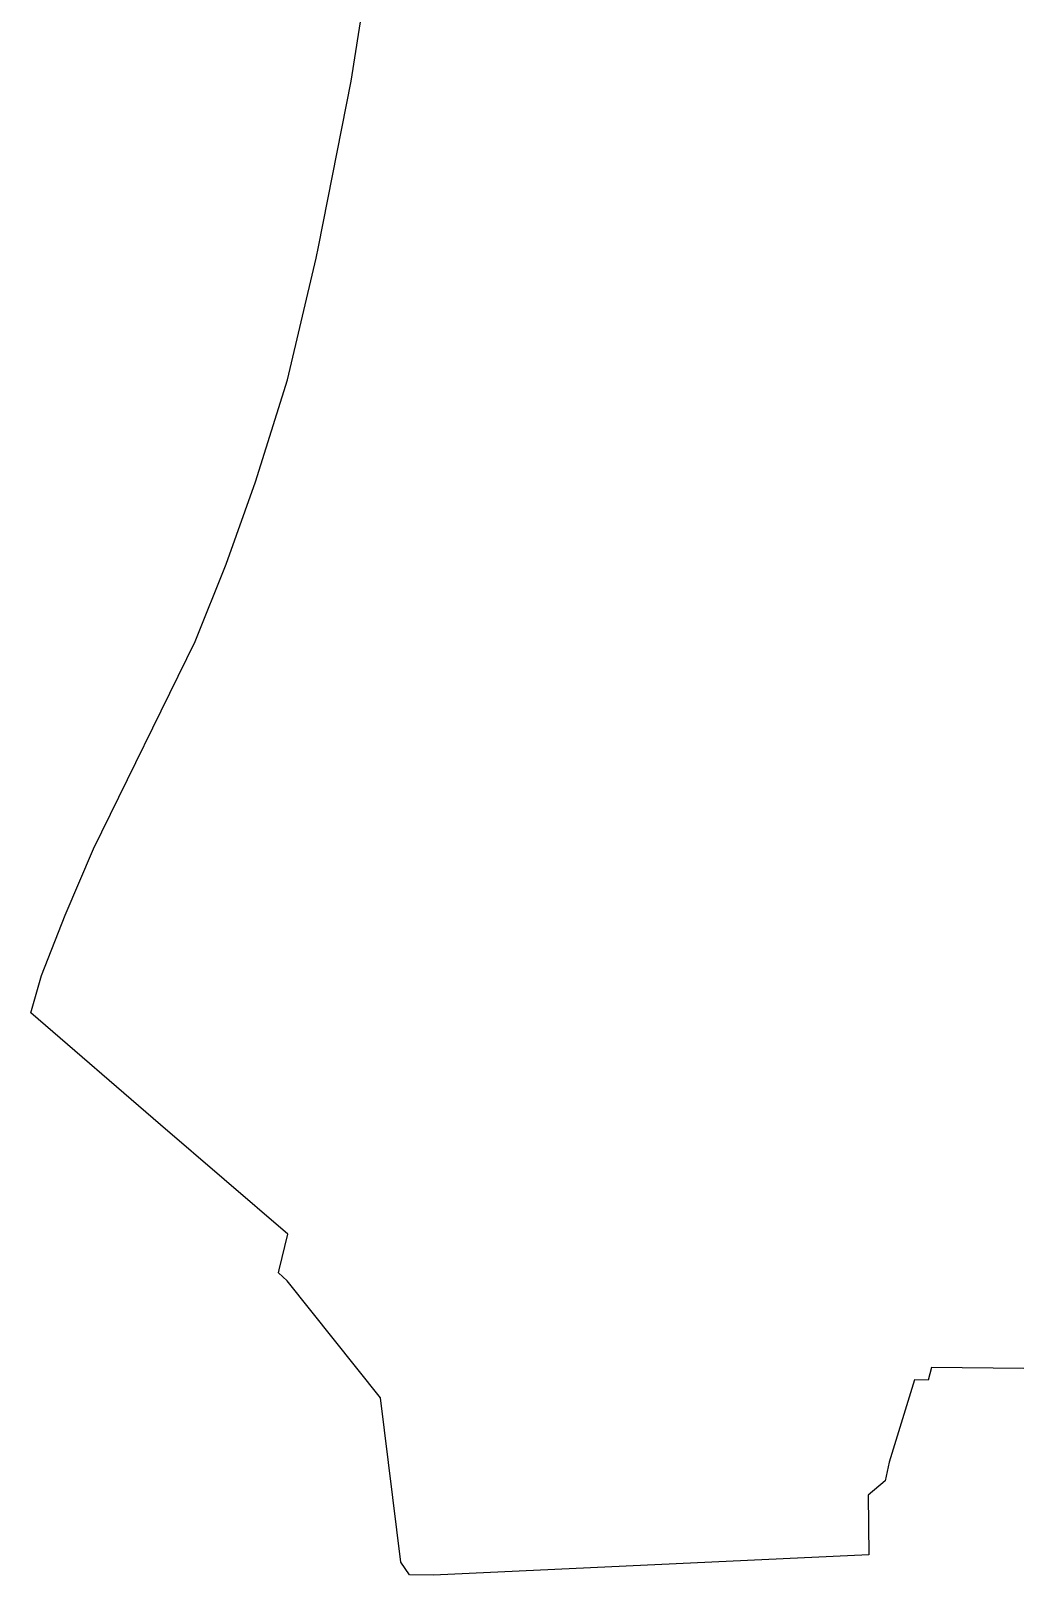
# Model space of a CAD drawing. Header units: millimetres. Extents: x 0 to 2223279, y 0 to 470063.
# Drawn here: x 2219601 to 2220154, y 468328 to 469195 of the extents above; entities that cross this region are included whole.
import ezdxf

# ---------------------------------------------------------------- set-up
doc = ezdxf.new("R2010")
doc.units = ezdxf.units.MM
doc.layers.add('P', color=94, linetype='Continuous')

msp = doc.modelspace()

# ---------------------------------------------------------------- linework, layer by layer
at = {"layer": 'P', "linetype": 'Continuous'}
msp.add_lwpolyline([(2220245.22, 468443.27), (2220106.91, 468444.74), (2220105.04, 468437.59), (2220097.31, 468437.88), (2220083.11, 468391.71), (2220080.94, 468381.2), (2220071.38, 468373.01), (2220071.63, 468339.67), (2219827.13, 468328.19), (2219813.77, 468328.28), (2219808.85, 468335.53), (2219797.5, 468427.7), (2219745, 468493.51), (2219740.11, 468497.94), (2219740.47, 468499.59), (2219745.33, 468519.67), (2219673.83, 468581.06), (2219601.11, 468644.03), (2219607.15, 468664.89), (2219620.36, 468698.83), (2219636.26, 468736.12), (2219693.36, 468852.56), (2219710.81, 468895.93), (2219727.34, 468942.13), (2219745.21, 468999.36), (2219761.25, 469067.72), (2219762.54, 469074.11), (2219781.06, 469167.2), (2219820.32, 469417.43)], dxfattribs=at)

doc.saveas('drawing.dxf')
